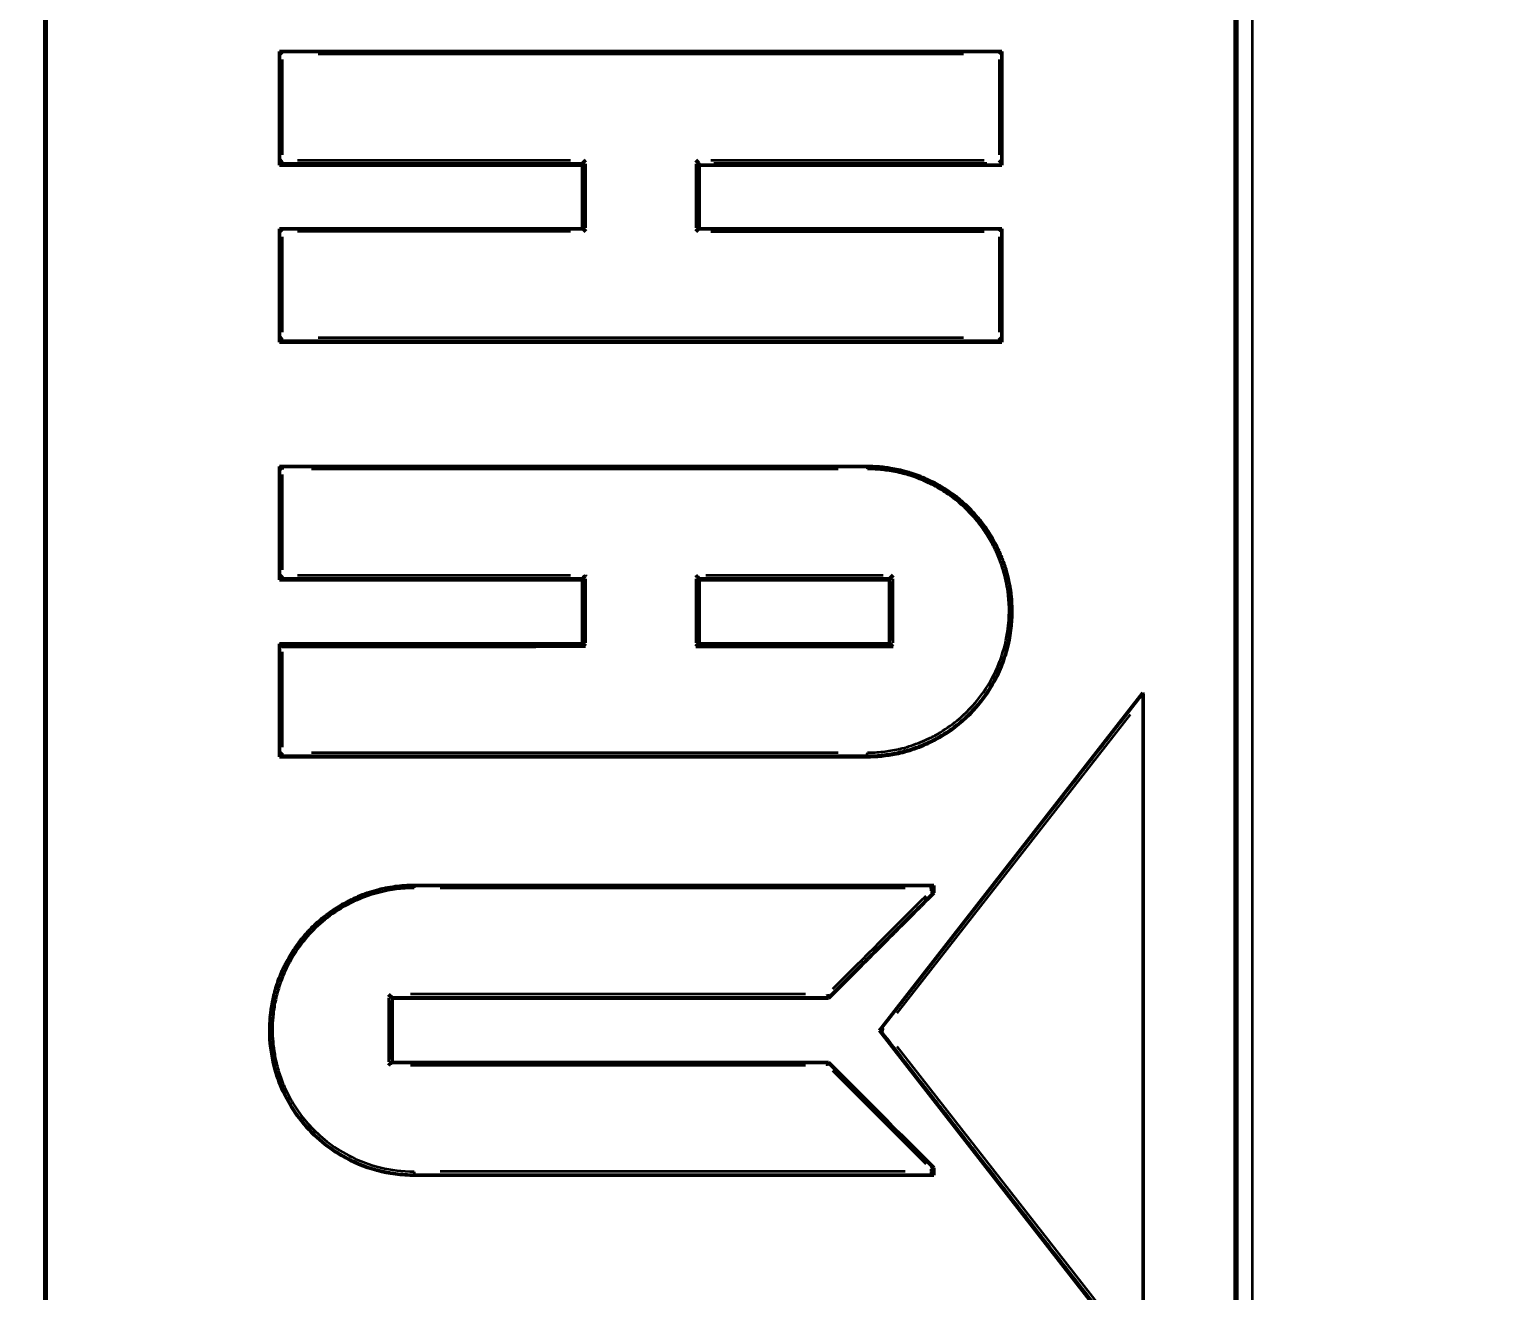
# Model space of a CAD drawing. Header units: millimetres. Extents: x 40 to 2195, y 40 to 1687.
# Drawn here: x 1718.3 to 1769.9, y 871.3 to 915.7 of the extents above; entities that cross this region are included whole.
import ezdxf

# ---------------------------------------------------------------- set-up
doc = ezdxf.new("R2010")
doc.units = ezdxf.units.MM
doc.header["$LTSCALE"] = 8
for name, color, linetype, lineweight in [('Dimension (ISO)', 7, 'Continuous', 25), ('Visible (ISO)', 7, 'Continuous', 50), ('Visible Narrow (ISO)', 7, 'Continuous', 35)]:
    doc.layers.add(name, color=color, linetype=linetype, lineweight=lineweight)
doc.styles.add('Note Text (ANSI)', font='tahoma.ttf')
doc.dimstyles.new('Default (ISO)', dxfattribs={"dimscale": 8, "dimtxt": 1, "dimasz": 2.5, "dimexe": 3.175, "dimexo": 0, "dimgap": 0.762, "dimtad": 1, "dimrnd": 1e-08, "dimzin": 0, "dimdsep": 46, "dimtxsty": 'Note Text (ANSI)', "dimcen": 0.09, "dimdle": 10, "dimclrd": 1, "dimclre": 1, "dimclrt": 1, "dimazin": 0, "dimtfac": 3.5052, "dimtmove": 0, "dimatfit": 3, "dimfxl": 1, "dimtolj": 1, "dimtzin": 0, "dimlwd": -1, "dimlwe": -1, "dimarcsym": 0})

# ---------------------------------------------------------------- blocks, each defined once
blk = doc.blocks.new('*D12')
at = {"layer": 'Defpoints', "color": 0, "transparency": 16777216}
for p in [(1778.421, 1105.216), (1701.164, 772.256), (1778.421, 772.256)]:
    blk.add_point(p, dxfattribs=at)
at = {"layer": 'Dimension (ISO)', "color": 1, "transparency": 16777216}
for p, q in [((1701.164, 772.256), (1701.164, 1130.616)), ((1778.421, 772.256), (1778.421, 1130.616)), ((1721.164, 1105.216), (1758.421, 1105.216))]:
    blk.add_line(p, q, dxfattribs=at)
for points in [[(1721.164, 1108.55), (1721.164, 1101.883), (1701.164, 1105.216)], [(1758.421, 1108.55), (1758.421, 1101.883), (1778.421, 1105.216)]]:
    blk.add_solid(points, dxfattribs=at)
at = {"layer": 'Dimension (ISO)', "color": 1, "transparency": 16777216, "insert": (1690.21, 1121.779), "char_height": 8, "attachment_point": 1, "style": 'Note Text (ANSI)'}
blk.add_mtext('\\A1;77.26 mm [3.042 in]', dxfattribs=at)

msp = doc.modelspace()

# ---------------------------------------------------------------- linework, layer by layer
at = {"layer": 'Visible (ISO)'}
for p, q in [((1718.827, 930.218), (1718.827, 831.294)), ((1727.087, 914.88), (1727.086, 914.845)), ((1727.086, 914.845), (1727.086, 910.881)), ((1752.498, 914.88), (1752.499, 914.845)), ((1752.499, 914.845), (1752.499, 910.881)), ((1727.087, 910.947), (1727.086, 910.881)), ((1737.757, 910.947), (1737.742, 910.881)), ((1741.828, 910.947), (1741.843, 910.881)), ((1752.498, 910.947), (1752.499, 910.881)), ((1737.742, 910.881), (1737.742, 908.644)), ((1741.843, 910.881), (1741.843, 908.644)), ((1727.087, 908.644), (1727.086, 908.616)), ((1727.086, 908.616), (1727.086, 904.653)), ((1752.498, 908.644), (1752.499, 908.616)), ((1752.499, 908.616), (1752.499, 904.653)), ((1727.087, 904.711), (1727.086, 904.653)), ((1752.498, 904.711), (1752.499, 904.653)), ((1727.087, 900.284), (1727.086, 900.265)), ((1727.086, 900.265), (1727.086, 896.301)), ((1727.087, 896.351), (1727.086, 896.301)), ((1737.757, 896.351), (1737.742, 896.301)), ((1737.742, 896.301), (1737.742, 894.049)), ((1741.828, 896.351), (1741.843, 896.301)), ((1741.843, 896.301), (1741.843, 894.047)), ((1748.565, 896.351), (1748.536, 896.301)), ((1748.536, 896.301), (1748.536, 894.049)), ((1752.841, 895.382), (1752.842, 895.351)), ((1727.087, 894.046), (1727.086, 894.034)), ((1727.086, 894.034), (1727.086, 890.072)), ((1757.458, 892.322), (1748.185, 880.45)), ((1757.463, 892.299), (1757.458, 892.322)), ((1757.464, 892.137), (1757.464, 868.798)), ((1727.087, 890.115), (1727.086, 890.072)), ((1727.086, 890.072), (1747.75, 890.072)), ((1750.096, 885.55), (1750.101, 885.547)), ((1750.096, 885.312), (1750.101, 885.284)), ((1731.02, 881.616), (1731.049, 881.583)), ((1731.049, 881.583), (1746.397, 881.583)), ((1731.049, 881.583), (1731.049, 879.32)), ((1746.398, 881.616), (1746.397, 881.583)), ((1726.755, 880.85), (1726.756, 880.864)), ((1748.218, 880.465), (1748.185, 880.45)), ((1748.185, 880.45), (1757.458, 868.578)), ((1731.02, 879.315), (1731.049, 879.32)), ((1746.4, 879.313), (1746.398, 879.317)), ((1731.835, 875.354), (1750.101, 875.354)), ((1750.096, 875.616), (1750.101, 875.615)), ((1750.096, 875.381), (1750.101, 875.354))]:
    msp.add_line(p, q, dxfattribs=at)
for centre, major_axis, ratio, start_param, end_param in [((1727.187, 914.78), (-0.0999, 0.0999), 0.036417, 4.780163, 6.316519), ((1752.398, 914.78), (0.0999, 0.0999), 0.036417, 6.249852, 7.786207), ((1727.187, 911.046), (-0.0998, -0.0998), 0.063999, 4.680135, 6.216165), ((1737.857, 911.046), (-0.0999, -0.0999), 0.050581, 4.666759, 6.202782), ((1741.728, 911.046), (0.0999, -0.0999), 0.050581, 0.080403, 1.616427), ((1752.398, 911.046), (0.0998, -0.0998), 0.063999, 0.06702, 1.603051), ((1739.792, 910.888), (396.568, 0), 0.000017, 4.680341, 4.707218), ((1739.792, 910.888), (396.568, 0), 0.000017, 4.71756, 4.744437), ((1727.187, 908.544), (-0.0999, 0.0999), 0.029537, 4.773386, 6.309635), ((1737.857, 908.544), (-0.0999, 0.0999), 0.042935, 4.760188, 6.240248), ((1741.728, 908.544), (0.0999, 0.0999), 0.042938, 0.042897, 1.523337), ((1752.398, 908.544), (0.0999, 0.0999), 0.029537, 6.256724, 7.793077), ((1727.187, 904.811), (-0.0998, -0.0998), 0.057108, 4.686998, 6.223031), ((1752.398, 904.811), (0.0998, -0.0998), 0.057108, 0.060154, 1.596187), ((1739.792, 904.658), (397.054, 0), 0.000013, 4.680381, 4.744397), ((1739.792, 896.306), (397.589, 0), 0.000012, 4.680424, 4.707231), ((1727.187, 896.45), (-0.0999, -0.0999), 0.047887, 4.6961, 6.232244), ((1741.728, 896.45), (0.0999, -0.0999), 0.03449, 0.064341, 1.600368), ((1739.792, 896.306), (397.589, 0), 0.000012, 4.717547, 4.734383), ((1748.665, 896.45), (-0.1, -0.1), 0.020929, 4.669272, 6.205294), ((1739.792, 870.597), (-399, 0), 0.05855, 4.73128, 4.743994), ((1739.792, 870.597), (-399, 0), 0.05855, 4.717249, 4.73128), ((1737.857, 893.949), (-0.1, 0.1), 0.026862, 4.771706, 6.280171), ((1741.728, 893.947), (0.1, 0.1), 0.026848, 0.003019, 1.507449), ((1739.792, 870.596), (-399, 0), 0.058547, 4.698094, 4.707528), ((1739.788, 884.535), (-398.46, -0.21), 0.02387, 4.690347, 4.707256), ((1739.792, 870.596), (-399, 0), 0.058547, 4.690145, 4.698094), ((1748.665, 893.949), (-0.0999, 0.0999), 0.040425, 4.730589, 6.266627), ((1757.463, 892.137), (0, 0.162), 0.005789, 4.718173, 6.25456), ((1727.187, 890.215), (-0.0999, -0.0999), 0.041026, 4.702707, 6.239136), ((1749.862, 857.737), (299.882, 300.811), 0.045438, 1.524453, 1.53679), ((1749.996, 885.353), (0.0999, -0.0414), 0.042813, 0.027153, 1.563959), ((1730.92, 881.716), (0.1, -0.1), 0.004743, 0.061658, 1.570917), ((1746.357, 881.716), (0.0414, -0.1), 0.025185, 0.055944, 1.585752), ((1730.92, 879.215), (0.1, 0.0999), 0.024236, 0.032736, 1.568779), ((1739.794, 882.69), (-398.157, 0.056), 0.008469, 1.54883, 1.587384), ((1749.61, 878.323), (-300.329, 300.341), 0.003693, 1.563793, 1.576121), ((1749.996, 875.575), (0.1, 0.0414), 0.006604, 0.00638, 1.542837), ((1749.996, 875.48), (0.1, -0.1), 0.021822, 0.030955, 1.558117)]:
    msp.add_ellipse(centre, major_axis=major_axis, ratio=ratio, start_param=start_param, end_param=end_param, dxfattribs=at)
for points, knots in [([(1718.88, 831.342), (1718.88, 847.8), (1718.88, 864.317), (1718.88, 897.321), (1718.88, 913.785), (1718.88, 930.136)], [-9.905801, -9.905801, -9.905801, -9.905801, -4.95291, -4.95291, -0.00002, -0.00002, -0.00002, -0.00002]), ([(1760.705, 831.342), (1760.705, 847.8), (1760.705, 864.317), (1760.705, 897.321), (1760.705, 913.785), (1760.704, 930.136)], [-9.90586, -9.90586, -9.90586, -9.90586, -4.952944, -4.952944, -0.000029, -0.000029, -0.000029, -0.000029]), ([(1760.758, 831.294), (1760.758, 835.417), (1760.758, 839.54), (1760.758, 843.665), (1760.758, 847.791), (1760.758, 851.918), (1760.758, 856.047), (1760.758, 860.579), (1760.758, 865.113), (1760.758, 869.648), (1760.758, 873.378), (1760.758, 877.108), (1760.758, 880.837), (1760.758, 885.039), (1760.758, 889.239), (1760.758, 893.435), (1760.758, 897.49), (1760.758, 901.541), (1760.758, 905.586), (1760.758, 909.2), (1760.758, 912.809), (1760.758, 916.413), (1760.757, 920.016), (1760.757, 923.615), (1760.757, 927.211), (1760.757, 928.214), (1760.757, 929.217), (1760.757, 930.219)], [0, 0, 0, 0, 0.125, 0.125, 0.125, 0.25, 0.25, 0.25, 0.3871702, 0.3871702, 0.3871702, 0.5, 0.5, 0.5, 0.6271482, 0.6271482, 0.6271482, 0.75, 0.75, 0.75, 0.8597323, 0.8597323, 0.8597323, 0.9694057, 0.9694057, 0.9694057, 1, 1, 1, 1]), ([(1727.087, 900.284), (1727.087, 900.284), (1727.088, 900.284), (1727.092, 900.28), (1727.095, 900.278), (1727.105, 900.269), (1727.113, 900.261), (1727.132, 900.243), (1727.142, 900.233), (1727.166, 900.209), (1727.177, 900.198), (1727.184, 900.192), (1727.184, 900.191), (1727.184, 900.191)], [0.000001, 0.000001, 0.000001, 0.000001, 0.00234912, 0.00234912, 0.00499152, 0.00499152, 0.00933891, 0.00933891, 0.01331814, 0.01331814, 0.01856634, 0.01856634, 0.01868873, 0.01868873, 0.01868873, 0.01868873]), ([(1747.76, 900.284), (1747.258, 900.284), (1746.752, 900.284), (1746.244, 900.284), (1745.755, 900.284), (1745.264, 900.284), (1744.776, 900.284), (1744.765, 900.284), (1744.754, 900.284), (1744.744, 900.284), (1744.36, 900.284), (1743.977, 900.284), (1743.591, 900.284), (1743.211, 900.284), (1742.827, 900.284), (1742.437, 900.284), (1742.207, 900.284), (1741.975, 900.284), (1741.739, 900.284), (1741.656, 900.284), (1741.573, 900.284), (1741.49, 900.284), (1741.285, 900.284), (1741.079, 900.284), (1740.87, 900.284), (1740.487, 900.284), (1740.097, 900.284), (1739.7, 900.284), (1739.269, 900.284), (1738.831, 900.284), (1738.385, 900.284), (1738.215, 900.284), (1738.043, 900.284), (1737.871, 900.284), (1737.345, 900.284), (1736.81, 900.284), (1736.271, 900.284), (1735.772, 900.284), (1735.269, 900.284), (1734.764, 900.284), (1734.503, 900.284), (1734.242, 900.284), (1733.979, 900.284), (1733.975, 900.284), (1733.97, 900.284), (1733.965, 900.284), (1733.391, 900.284), (1732.813, 900.284), (1732.228, 900.284), (1731.829, 900.284), (1731.427, 900.284), (1731.021, 900.284), (1730.661, 900.284), (1730.298, 900.284), (1729.932, 900.284), (1729.113, 900.284), (1728.279, 900.284), (1727.434, 900.284), (1727.319, 900.284), (1727.203, 900.284), (1727.088, 900.284)], [0, 0, 0, 0, 0.0848647, 0.0848647, 0.0848647, 0.1666667, 0.1666667, 0.1666667, 0.1684786, 0.1684786, 0.1684786, 0.2328016, 0.2328016, 0.2328016, 0.2961266, 0.2961266, 0.2961266, 0.3333333, 0.3333333, 0.3333333, 0.3463859, 0.3463859, 0.3463859, 0.378288, 0.378288, 0.378288, 0.4366904, 0.4366904, 0.4366904, 0.5, 0.5, 0.5, 0.5242531, 0.5242531, 0.5242531, 0.5982187, 0.5982187, 0.5982187, 0.6666667, 0.6666667, 0.6666667, 0.7020878, 0.7020878, 0.7020878, 0.7027275, 0.7027275, 0.7027275, 0.7803036, 0.7803036, 0.7803036, 0.8333333, 0.8333333, 0.8333333, 0.8803395, 0.8803395, 0.8803395, 0.9856173, 0.9856173, 0.9856173, 0.9999874, 0.9999874, 0.9999874, 0.9999874]), ([(1752.841, 895.382), (1752.838, 895.451), (1752.835, 895.52), (1752.829, 895.589), (1752.818, 895.739), (1752.8, 895.888), (1752.775, 896.036), (1752.767, 896.081), (1752.759, 896.126), (1752.75, 896.171), (1752.728, 896.288), (1752.701, 896.404), (1752.67, 896.519), (1752.662, 896.549), (1752.654, 896.579), (1752.645, 896.609), (1752.604, 896.752), (1752.556, 896.893), (1752.502, 897.032), (1752.475, 897.102), (1752.447, 897.172), (1752.416, 897.241), (1752.392, 897.296), (1752.367, 897.351), (1752.341, 897.406), (1752.301, 897.489), (1752.259, 897.57), (1752.214, 897.651), (1752.197, 897.682), (1752.179, 897.714), (1752.161, 897.745), (1752.133, 897.793), (1752.105, 897.841), (1752.075, 897.888), (1752.027, 897.965), (1751.977, 898.041), (1751.925, 898.115), (1751.877, 898.184), (1751.828, 898.251), (1751.777, 898.316), (1751.733, 898.373), (1751.688, 898.429), (1751.641, 898.483), (1751.565, 898.574), (1751.487, 898.66), (1751.407, 898.742), (1751.389, 898.761), (1751.371, 898.779), (1751.353, 898.797), (1751.29, 898.86), (1751.226, 898.92), (1751.162, 898.978), (1751.099, 899.034), (1751.036, 899.088), (1750.973, 899.14), (1750.912, 899.189), (1750.852, 899.237), (1750.791, 899.282), (1750.709, 899.342), (1750.627, 899.4), (1750.545, 899.453), (1750.463, 899.507), (1750.382, 899.557), (1750.3, 899.604), (1750.297, 899.606), (1750.293, 899.608), (1750.289, 899.61), (1750.233, 899.643), (1750.176, 899.674), (1750.119, 899.703), (1750.048, 899.74), (1749.978, 899.775), (1749.907, 899.808), (1749.816, 899.851), (1749.724, 899.89), (1749.634, 899.926), (1749.54, 899.963), (1749.447, 899.997), (1749.355, 900.027), (1749.33, 900.035), (1749.305, 900.043), (1749.28, 900.051), (1749.211, 900.073), (1749.143, 900.093), (1749.075, 900.111), (1749.067, 900.113), (1749.058, 900.115), (1749.05, 900.118), (1748.959, 900.141), (1748.87, 900.162), (1748.782, 900.18), (1748.691, 900.199), (1748.601, 900.215), (1748.513, 900.228), (1748.505, 900.229), (1748.497, 900.23), (1748.489, 900.231), (1748.408, 900.243), (1748.328, 900.253), (1748.25, 900.26), (1748.147, 900.27), (1748.046, 900.277), (1747.947, 900.28), (1747.884, 900.283), (1747.822, 900.284), (1747.76, 900.284)], [0.4626754, 0.4626754, 0.4626754, 0.4626754, 0.4744602, 0.4744602, 0.4744602, 0.5, 0.5, 0.5, 0.5078283, 0.5078283, 0.5078283, 0.5280781, 0.5280781, 0.5280781, 0.5333732, 0.5333732, 0.5333732, 0.5586647, 0.5586647, 0.5586647, 0.5714286, 0.5714286, 0.5714286, 0.5816365, 0.5816365, 0.5816365, 0.5971775, 0.5971775, 0.5971775, 0.6032886, 0.6032886, 0.6032886, 0.6127455, 0.6127455, 0.6127455, 0.6283457, 0.6283457, 0.6283457, 0.6428571, 0.6428571, 0.6428571, 0.6556479, 0.6556479, 0.6556479, 0.6768719, 0.6768719, 0.6768719, 0.6816148, 0.6816148, 0.6816148, 0.6981895, 0.6981895, 0.6981895, 0.7142857, 0.7142857, 0.7142857, 0.7296342, 0.7296342, 0.7296342, 0.7501983, 0.7501983, 0.7501983, 0.7705984, 0.7705984, 0.7705984, 0.7715274, 0.7715274, 0.7715274, 0.7857143, 0.7857143, 0.7857143, 0.8035157, 0.8035157, 0.8035157, 0.8266875, 0.8266875, 0.8266875, 0.8506467, 0.8506467, 0.8506467, 0.8571429, 0.8571429, 0.8571429, 0.8752085, 0.8752085, 0.8752085, 0.8774547, 0.8774547, 0.8774547, 0.9015295, 0.9015295, 0.9015295, 0.926376, 0.926376, 0.926376, 0.9285714, 0.9285714, 0.9285714, 0.9512898, 0.9512898, 0.9512898, 0.9809278, 0.9809278, 0.9809278, 0.9999844, 0.9999844, 0.9999844, 0.9999844]), ([(1737.757, 896.351), (1737.757, 896.352), (1737.758, 896.353), (1737.762, 896.359), (1737.765, 896.362), (1737.776, 896.374), (1737.784, 896.383), (1737.803, 896.403), (1737.814, 896.414), (1737.838, 896.438), (1737.849, 896.45), (1737.856, 896.456), (1737.856, 896.457), (1737.856, 896.457)], [-0.009661733, -0.009661733, -0.009661733, -0.009661733, -0.0084371, -0.0084371, -0.007060058, -0.007060058, -0.004792033, -0.004792033, -0.002711091, -0.002711091, 0, 0, 0.00006603, 0.00006603, 0.00006603, 0.00006603]), ([(1747.75, 890.072), (1748.093, 890.072), (1748.436, 890.107), (1748.772, 890.176), (1748.871, 890.196), (1748.97, 890.22), (1749.068, 890.246), (1749.302, 890.309), (1749.531, 890.388), (1749.753, 890.483), (1749.94, 890.563), (1750.122, 890.654), (1750.297, 890.755), (1750.683, 890.978), (1751.038, 891.25), (1751.353, 891.565), (1751.361, 891.573), (1751.369, 891.581), (1751.377, 891.589), (1751.67, 891.886), (1751.937, 892.23), (1752.163, 892.621), (1752.276, 892.817), (1752.378, 893.025), (1752.468, 893.244), (1752.55, 893.446), (1752.618, 893.649), (1752.672, 893.852), (1752.792, 894.301), (1752.846, 894.746), (1752.845, 895.171), (1752.845, 895.231), (1752.844, 895.291), (1752.842, 895.351)], [0.000001, 0.000001, 0.000001, 0.000001, 0.1029402, 0.1029402, 0.1029402, 0.133401, 0.133401, 0.133401, 0.2062368, 0.2062368, 0.2062368, 0.267584, 0.267584, 0.267584, 0.4027101, 0.4027101, 0.4027101, 0.4061351, 0.4061351, 0.4061351, 0.5325725, 0.5325725, 0.5325725, 0.5959584, 0.5959584, 0.5959584, 0.654617, 0.654617, 0.654617, 0.7850238, 0.7850238, 0.7850238, 0.8032838, 0.8032838, 0.8032838, 0.8032838]), ([(1737.757, 894.049), (1736.678, 894.049), (1735.564, 894.049), (1734.422, 894.049), (1734.375, 894.049), (1734.328, 894.049), (1734.281, 894.049), (1733.183, 894.048), (1732.059, 894.048), (1730.889, 894.048), (1730.662, 894.048), (1730.434, 894.047), (1730.204, 894.047), (1729.195, 894.047), (1728.155, 894.046), (1727.087, 894.046)], [0, 0, 0, 0, 0.3333333, 0.3333333, 0.3333333, 0.347034, 0.347034, 0.347034, 0.6666667, 0.6666667, 0.6666667, 0.7285891, 0.7285891, 0.7285891, 0.9999891, 0.9999891, 0.9999891, 0.9999891]), ([(1727.087, 894.046), (1727.087, 894.046), (1727.088, 894.045), (1727.092, 894.042), (1727.095, 894.039), (1727.105, 894.03), (1727.113, 894.022), (1727.132, 894.003), (1727.142, 893.993), (1727.166, 893.969), (1727.178, 893.958), (1727.183, 893.952), (1727.184, 893.952), (1727.184, 893.948)], [0.000001, 0.000001, 0.000001, 0.000001, 0.00236883, 0.00236883, 0.00503564, 0.00503564, 0.00940034, 0.00940034, 0.01335065, 0.01335065, 0.01867467, 0.01867467, 0.01878284, 0.01878284, 0.01878284, 0.01878284]), ([(1731.824, 885.549), (1731.71, 885.549), (1731.597, 885.545), (1731.373, 885.53), (1731.262, 885.519), (1731.04, 885.489), (1730.93, 885.471), (1730.783, 885.441), (1730.746, 885.433), (1730.667, 885.416), (1730.627, 885.406), (1730.471, 885.367), (1730.359, 885.335), (1730.138, 885.263), (1730.029, 885.223), (1729.818, 885.138), (1729.716, 885.092), (1729.592, 885.032), (1729.566, 885.02), (1729.453, 884.963), (1729.37, 884.918), (1729.206, 884.824), (1729.126, 884.774), (1728.969, 884.672), (1728.892, 884.619), (1728.796, 884.548), (1728.774, 884.532), (1728.738, 884.505), (1728.724, 884.494), (1728.628, 884.42), (1728.551, 884.356), (1728.4, 884.223), (1728.326, 884.155), (1728.198, 884.029), (1728.142, 883.971), (1728.082, 883.906), (1728.075, 883.898), (1728.003, 883.819), (1727.941, 883.747), (1727.82, 883.599), (1727.763, 883.524), (1727.669, 883.394), (1727.631, 883.34), (1727.593, 883.283), (1727.592, 883.281), (1727.538, 883.2), (1727.49, 883.122), (1727.397, 882.964), (1727.353, 882.884), (1727.289, 882.761), (1727.267, 882.717), (1727.244, 882.671), (1727.243, 882.668), (1727.201, 882.581), (1727.164, 882.497), (1727.093, 882.327), (1727.061, 882.242), (1727.023, 882.136), (1727.016, 882.114), (1727.006, 882.086), (1727.004, 882.079), (1726.972, 881.982), (1726.945, 881.893), (1726.897, 881.717), (1726.875, 881.631), (1726.855, 881.537), (1726.853, 881.526), (1726.83, 881.421), (1726.813, 881.328), (1726.789, 881.171), (1726.781, 881.107), (1726.772, 881.031), (1726.77, 881.018), (1726.764, 880.957), (1726.76, 880.91), (1726.756, 880.864)], [0, 0, 0, 0, 0.0123766, 0.0123766, 0.0250081, 0.0250081, 0.0380339, 0.0380339, 0.0425972, 0.0425972, 0.047619, 0.047619, 0.0619085, 0.0619085, 0.076621, 0.076621, 0.0913336, 0.0913336, 0.0952381, 0.0952381, 0.1084319, 0.1084319, 0.1219442, 0.1219442, 0.1359188, 0.1359188, 0.1400567, 0.1400567, 0.1428571, 0.1428571, 0.1586915, 0.1586915, 0.1751283, 0.1751283, 0.1887986, 0.1887986, 0.1904762, 0.1904762, 0.2073826, 0.2073826, 0.2249364, 0.2249364, 0.2375362, 0.2375362, 0.2380952, 0.2380952, 0.2563087, 0.2563087, 0.2752093, 0.2752093, 0.2857143, 0.2857143, 0.2862741, 0.2862741, 0.3066913, 0.3066913, 0.3278007, 0.3278007, 0.3333333, 0.3333333, 0.3350108, 0.3350108, 0.3579816, 0.3579816, 0.3809524, 0.3809524, 0.3837434, 0.3837434, 0.4097247, 0.4097247, 0.4285714, 0.4285714, 0.4325071, 0.4325071, 0.4468633, 0.4468633, 0.4468633, 0.4468633]), ([(1750.096, 885.55), (1749.297, 885.55), (1748.489, 885.55), (1746.87, 885.55), (1746.058, 885.55), (1744.969, 885.55), (1744.695, 885.55), (1744.392, 885.55), (1744.362, 885.55), (1743.72, 885.549), (1743.106, 885.549), (1741.872, 885.549), (1741.252, 885.549), (1740.008, 885.549), (1739.384, 885.549), (1738.614, 885.549), (1738.478, 885.549), (1738.282, 885.549), (1738.224, 885.549), (1737.259, 885.549), (1736.333, 885.549), (1734.473, 885.548), (1733.54, 885.548), (1732.337, 885.548), (1732.081, 885.548), (1731.824, 885.549)], [0, 0, 0, 0, 0.1414823, 0.1414823, 0.2813961, 0.2813961, 0.3283489, 0.3283489, 0.3333333, 0.3333333, 0.4381345, 0.4381345, 0.5421757, 0.5421757, 0.644687, 0.644687, 0.6666667, 0.6666667, 0.6760923, 0.6760923, 0.8211511, 0.8211511, 0.9620909, 0.9620909, 1, 1, 1, 1]), ([(1750.096, 885.55), (1750.096, 885.55), (1750.095, 885.549), (1750.091, 885.546), (1750.088, 885.543), (1750.079, 885.534), (1750.071, 885.526), (1750.052, 885.507), (1750.042, 885.497), (1750.018, 885.473), (1750.007, 885.462), (1749.999, 885.454), (1749.999, 885.454), (1749.999, 885.45)], [-0.01135738, -0.01135738, -0.01135738, -0.01135738, -0.00992512, -0.00992512, -0.00831755, -0.00831755, -0.00564092, -0.00564092, -0.00312879, -0.00312879, 0, 0, 0.00008088, 0.00008088, 0.00008088, 0.00008088]), ([(1750.101, 885.284), (1750.101, 885.328), (1750.101, 885.372), (1750.101, 885.46), (1750.101, 885.504), (1750.101, 885.547)], [-0.01323217, -0.01323217, -0.01323217, -0.01323217, 0, 0, 0.01307867, 0.01307867, 0.01307867, 0.01307867]), ([(1726.755, 880.85), (1726.703, 880.187), (1726.788, 879.586), (1727.096, 878.466), (1727.389, 877.877), (1728.217, 876.791), (1728.734, 876.359), (1729.657, 875.821), (1730.074, 875.647), (1730.939, 875.413), (1731.387, 875.354), (1731.835, 875.354)], [-0.7571992, -0.7571992, -0.7571992, -0.7571992, -0.6242552, -0.6242552, -0.4547064, -0.4547064, -0.2688934, -0.2688934, -0.1344579, -0.1344579, -0.000001, -0.000001, -0.000001, -0.000001]), ([(1748.218, 880.465), (1748.218, 880.465), (1748.22, 880.465), (1748.226, 880.466), (1748.231, 880.466), (1748.245, 880.467), (1748.257, 880.467), (1748.282, 880.467), (1748.294, 880.467), (1748.325, 880.468), (1748.339, 880.468), (1748.346, 880.468), (1748.346, 880.468), (1748.347, 880.468)], [-0.006879568, -0.006879568, -0.006879568, -0.006879568, -0.005991082, -0.005991082, -0.00500592, -0.00500592, -0.003396861, -0.003396861, -0.001952652, -0.001952652, 0, 0, 0.000032701, 0.000032701, 0.000032701, 0.000032701]), ([(1746.4, 879.313), (1746.4, 879.313), (1746.399, 879.312), (1746.398, 879.308), (1746.397, 879.305), (1746.393, 879.296), (1746.389, 879.287), (1746.382, 879.268), (1746.378, 879.258), (1746.367, 879.234), (1746.363, 879.222), (1746.36, 879.216), (1746.36, 879.216), (1746.36, 879.215)], [0.000001, 0.000001, 0.000001, 0.000001, 0.00228053, 0.00228053, 0.00473743, 0.00473743, 0.00880362, 0.00880362, 0.01248879, 0.01248879, 0.0172751, 0.0172751, 0.01737648, 0.01737648, 0.01737648, 0.01737648]), ([(1750.101, 875.354), (1750.101, 875.397), (1750.101, 875.441), (1750.101, 875.528), (1750.101, 875.571), (1750.101, 875.615)], [-0.0130161, -0.0130161, -0.0130161, -0.0130161, 0, 0, 0.01302926, 0.01302926, 0.01302926, 0.01302926])]:
    msp.add_open_spline(points, degree=3, knots=knots, dxfattribs=at)
for points in [[(1727.087, 914.88), (1735.553, 914.88), (1744.032, 914.88), (1752.498, 914.88)], [(1727.087, 908.644), (1730.643, 908.644), (1734.2, 908.644), (1737.757, 908.644)], [(1741.828, 908.644), (1745.385, 908.644), (1748.942, 908.644), (1752.498, 908.644)]]:
    msp.add_open_spline(points, degree=3, dxfattribs=at)
at = {"layer": 'Visible Narrow (ISO)'}
for p, q in [((1761.301, 925.381), (1761.301, 836.191)), ((1727.087, 914.683), (1727.087, 911.144)), ((1727.184, 911.243), (1727.184, 914.604)), ((1751.14, 914.791), (1728.445, 914.791)), ((1752.401, 914.604), (1752.401, 911.243)), ((1752.498, 911.144), (1752.498, 914.684)), ((1737.856, 908.679), (1737.856, 910.931)), ((1741.729, 910.931), (1741.729, 908.679)), ((1742.262, 911.056), (1751.868, 911.056)), ((1742.362, 910.947), (1751.964, 910.947)), ((1737.757, 910.832), (1737.757, 908.76)), ((1741.828, 908.76), (1741.828, 910.832)), ((1727.087, 908.448), (1727.087, 904.908)), ((1727.184, 905.006), (1727.184, 908.367)), ((1737.323, 908.554), (1727.717, 908.554)), ((1752.401, 908.367), (1752.401, 905.006)), ((1752.498, 904.908), (1752.498, 908.448)), ((1728.445, 904.819), (1751.14, 904.819)), ((1746.733, 900.191), (1728.213, 900.191)), ((1727.087, 900.088), (1727.087, 896.548)), ((1727.184, 896.644), (1727.184, 900.005)), ((1737.856, 894.082), (1737.856, 896.332)), ((1741.729, 896.332), (1741.729, 894.081)), ((1741.828, 894.162), (1741.828, 896.236)), ((1742.076, 896.457), (1748.32, 896.457)), ((1748.667, 894.077), (1748.667, 896.332)), ((1727.087, 893.849), (1727.087, 890.312)), ((1727.184, 890.406), (1727.184, 893.763)), ((1757.009, 891.555), (1748.803, 881.052)), ((1728.213, 890.22), (1746.733, 890.22)), ((1747.76, 890.113), (1747.751, 890.075)), ((1749.999, 885.446), (1749.999, 885.362)), ((1750.096, 885.324), (1750.096, 885.538)), ((1730.918, 881.592), (1730.918, 879.34)), ((1748.802, 879.884), (1757.008, 869.381)), ((1731.825, 875.379), (1731.834, 875.355)), ((1749.999, 875.572), (1749.999, 875.486))]:
    msp.add_line(p, q, dxfattribs=at)
for centre, major_axis, ratio, start_param, end_param in [((1739.792, 911.144), (397.147, 0.002), 0.000223, 4.68198, 4.70617), ((1739.792, 908.559), (-397.36, 0), 0.000014, 1.577012, 1.601189), ((1747.76, 900.184), (0, 0.1), 0.020026, 4.861474, 6.243966), ((1739.792, 896.499), (398.179, 0.001), 0.000105, 4.682059, 4.706186), ((1737.762, 867.249), (0, -456.057), 0.00001, 4.648787, 4.653338), ((1748.573, 867.25), (0.001, -455.954), 0.000018, 4.648774, 4.653328), ((1747.76, 890.215), (0, -0.1), 0.019998, 0.161856, 1.544124), ((1731.824, 885.449), (0, 0.1), 0.019984, 0.072715, 1.470296), ((1739.792, 869.533), (-399, 0), 0.0399, 4.689085, 4.730089), ((1749.802, 857.807), (300.314, 301.235), 0.04545, 1.525191, 1.53609), ((1739.792, 869.067), (399, 0), 0.031712, 1.556275, 1.591099), ((1731.014, 867.256), (0, 455.904), 0.000012, 4.739095, 4.743639), ((1739.792, 868.754), (-399, 0), 0.026222, 4.697864, 4.732698), ((1749.547, 878.249), (-300.762, 300.764), 0.003693, 1.564496, 1.575384), ((1749.615, 878.319), (-301.556, 301.568), 0.003683, 1.564432, 1.575463), ((1731.825, 875.48), (0, -0.1), 0.019977, 4.775904, 6.153901), ((1739.792, 868.287), (399, 0), 0.018034, 1.547491, 1.588493)]:
    msp.add_ellipse(centre, major_axis=major_axis, ratio=ratio, start_param=start_param, end_param=end_param, dxfattribs=at)
for points in [[(1718.81, 930.236), (1718.81, 922.051), (1718.81, 905.615), (1718.81, 880.844), (1718.81, 856.032), (1718.81, 839.516), (1718.81, 831.277)], [(1760.775, 831.277), (1760.775, 839.516), (1760.775, 856.032), (1760.775, 880.844), (1760.775, 905.615), (1760.775, 922.051), (1760.775, 930.236)]]:
    msp.add_open_spline(points, degree=3, dxfattribs=at)
for points, knots in [([(1727.087, 910.947), (1727.677, 910.947), (1728.279, 910.947), (1728.891, 910.947), (1729.339, 910.947), (1729.792, 910.947), (1730.248, 910.947), (1730.291, 910.947), (1730.333, 910.947), (1730.376, 910.947), (1730.466, 910.947), (1730.556, 910.947), (1730.646, 910.947), (1731.014, 910.947), (1731.385, 910.947), (1731.76, 910.947), (1732.218, 910.947), (1732.682, 910.947), (1733.157, 910.947), (1733.393, 910.947), (1733.631, 910.947), (1733.873, 910.947), (1733.89, 910.947), (1733.907, 910.947), (1733.924, 910.947), (1734.017, 910.947), (1734.11, 910.947), (1734.203, 910.947), (1734.814, 910.947), (1735.443, 910.947), (1736.088, 910.947), (1736.633, 910.947), (1737.19, 910.947), (1737.757, 910.947)], [0, 0, 0, 0, 0.1851322, 0.1851322, 0.1851322, 0.320708, 0.320708, 0.320708, 0.3333333, 0.3333333, 0.3333333, 0.3599953, 0.3599953, 0.3599953, 0.4686175, 0.4686175, 0.4686175, 0.600912, 0.600912, 0.600912, 0.6666667, 0.6666667, 0.6666667, 0.6713589, 0.6713589, 0.6713589, 0.696497, 0.696497, 0.696497, 0.8609899, 0.8609899, 0.8609899, 1, 1, 1, 1]), ([(1727.087, 904.711), (1727.589, 904.711), (1728.084, 904.711), (1728.573, 904.711), (1729.682, 904.711), (1730.758, 904.711), (1731.798, 904.711), (1732.472, 904.711), (1733.132, 904.711), (1733.778, 904.711), (1733.869, 904.711), (1733.961, 904.711), (1734.052, 904.711), (1734.562, 904.711), (1735.063, 904.711), (1735.558, 904.711), (1735.702, 904.711), (1735.845, 904.711), (1735.988, 904.711), (1736.023, 904.711), (1736.058, 904.711), (1736.093, 904.711), (1736.674, 904.711), (1737.246, 904.711), (1737.811, 904.711), (1738.21, 904.711), (1738.605, 904.711), (1738.998, 904.711), (1739.366, 904.711), (1739.733, 904.711), (1740.098, 904.711), (1740.662, 904.711), (1741.223, 904.711), (1741.785, 904.711), (1742.346, 904.711), (1742.908, 904.711), (1743.474, 904.711), (1743.556, 904.711), (1743.639, 904.711), (1743.722, 904.711), (1743.824, 904.711), (1743.927, 904.711), (1744.029, 904.711), (1744.617, 904.711), (1745.21, 904.711), (1745.81, 904.711), (1746.401, 904.711), (1746.999, 904.711), (1747.607, 904.711), (1747.774, 904.711), (1747.942, 904.711), (1748.111, 904.711), (1748.29, 904.711), (1748.47, 904.711), (1748.652, 904.711), (1749.541, 904.711), (1750.452, 904.711), (1751.383, 904.711), (1751.752, 904.711), (1752.123, 904.711), (1752.498, 904.711)], [0, 0, 0, 0, 0.050982, 0.050982, 0.050982, 0.166667, 0.166667, 0.166667, 0.241657, 0.241657, 0.241657, 0.25231, 0.25231, 0.25231, 0.311774, 0.311774, 0.311774, 0.32907, 0.32907, 0.32907, 0.333333, 0.333333, 0.333333, 0.403829, 0.403829, 0.403829, 0.453509, 0.453509, 0.453509, 0.5, 0.5, 0.5, 0.571723, 0.571723, 0.571723, 0.643285, 0.643285, 0.643285, 0.653751, 0.653751, 0.653751, 0.666667, 0.666667, 0.666667, 0.740649, 0.740649, 0.740649, 0.813375, 0.813375, 0.813375, 0.833333, 0.833333, 0.833333, 0.854561, 0.854561, 0.854561, 0.95875, 0.95875, 0.95875, 1, 1, 1, 1]), ([(1747.762, 890.22), (1747.856, 890.22), (1747.95, 890.223), (1748.043, 890.228), (1748.135, 890.233), (1748.226, 890.241), (1748.316, 890.251), (1748.409, 890.261), (1748.501, 890.274), (1748.592, 890.289), (1748.684, 890.305), (1748.775, 890.323), (1748.865, 890.343), (1748.904, 890.352), (1748.943, 890.362), (1748.982, 890.371), (1749.092, 890.399), (1749.201, 890.431), (1749.31, 890.467), (1749.418, 890.502), (1749.526, 890.542), (1749.633, 890.585), (1749.74, 890.628), (1749.845, 890.675), (1749.948, 890.725), (1749.988, 890.744), (1750.027, 890.764), (1750.066, 890.784), (1750.088, 890.796), (1750.111, 890.808), (1750.134, 890.82), (1750.384, 890.955), (1750.622, 891.112), (1750.844, 891.287), (1750.936, 891.359), (1751.025, 891.435), (1751.112, 891.513), (1751.121, 891.521), (1751.129, 891.529), (1751.138, 891.537), (1751.441, 891.816), (1751.71, 892.134), (1751.936, 892.479), (1752.135, 892.783), (1752.3, 893.109), (1752.428, 893.449), (1752.445, 893.494), (1752.461, 893.541), (1752.477, 893.587), (1752.483, 893.603), (1752.488, 893.618), (1752.493, 893.634), (1752.607, 893.978), (1752.684, 894.334), (1752.721, 894.695), (1752.725, 894.728), (1752.728, 894.761), (1752.73, 894.795), (1752.733, 894.826), (1752.735, 894.856), (1752.737, 894.887), (1752.762, 895.268), (1752.742, 895.65), (1752.679, 896.026), (1752.672, 896.07), (1752.664, 896.115), (1752.656, 896.159), (1752.628, 896.299), (1752.595, 896.437), (1752.556, 896.574), (1752.517, 896.711), (1752.472, 896.846), (1752.421, 896.98), (1752.392, 897.057), (1752.361, 897.133), (1752.327, 897.209), (1752.304, 897.262), (1752.279, 897.316), (1752.253, 897.369), (1752.174, 897.533), (1752.086, 897.692), (1751.991, 897.845), (1751.9, 897.991), (1751.802, 898.131), (1751.7, 898.262), (1751.657, 898.318), (1751.613, 898.373), (1751.568, 898.426), (1751.497, 898.51), (1751.424, 898.591), (1751.349, 898.668), (1751.274, 898.746), (1751.198, 898.82), (1751.12, 898.89), (1751.051, 898.953), (1750.982, 899.013), (1750.912, 899.07), (1750.853, 899.118), (1750.793, 899.164), (1750.734, 899.209), (1750.653, 899.269), (1750.571, 899.325), (1750.49, 899.379), (1750.405, 899.434), (1750.321, 899.486), (1750.236, 899.534), (1750.182, 899.565), (1750.128, 899.594), (1750.075, 899.622), (1750.005, 899.659), (1749.936, 899.693), (1749.868, 899.725), (1749.685, 899.81), (1749.504, 899.881), (1749.327, 899.939), (1749.302, 899.948), (1749.277, 899.956), (1749.252, 899.963), (1749.176, 899.987), (1749.101, 900.009), (1749.027, 900.028), (1748.931, 900.053), (1748.837, 900.075), (1748.743, 900.094), (1748.653, 900.112), (1748.564, 900.127), (1748.476, 900.14), (1748.397, 900.151), (1748.319, 900.161), (1748.242, 900.168), (1748.155, 900.176), (1748.069, 900.182), (1747.985, 900.186), (1747.91, 900.19), (1747.835, 900.191), (1747.762, 900.191)], [0, 0, 0, 0, 0.0161179, 0.0161179, 0.0161179, 0.0320314, 0.0320314, 0.0320314, 0.0482514, 0.0482514, 0.0482514, 0.0644714, 0.0644714, 0.0644714, 0.0714286, 0.0714286, 0.0714286, 0.0911904, 0.0911904, 0.0911904, 0.1110209, 0.1110209, 0.1110209, 0.1308594, 0.1308594, 0.1308594, 0.1384144, 0.1384144, 0.1384144, 0.1428571, 0.1428571, 0.1428571, 0.1919865, 0.1919865, 0.1919865, 0.2122787, 0.2122787, 0.2122787, 0.2142857, 0.2142857, 0.2142857, 0.2857143, 0.2857143, 0.2857143, 0.3486405, 0.3486405, 0.3486405, 0.3571429, 0.3571429, 0.3571429, 0.3600228, 0.3600228, 0.3600228, 0.4227491, 0.4227491, 0.4227491, 0.4285714, 0.4285714, 0.4285714, 0.4339008, 0.4339008, 0.4339008, 0.5, 0.5, 0.5, 0.5077893, 0.5077893, 0.5077893, 0.532518, 0.532518, 0.532518, 0.5571682, 0.5571682, 0.5571682, 0.5714286, 0.5714286, 0.5714286, 0.5815681, 0.5815681, 0.5815681, 0.6129292, 0.6129292, 0.6129292, 0.6428571, 0.6428571, 0.6428571, 0.6555698, 0.6555698, 0.6555698, 0.6757554, 0.6757554, 0.6757554, 0.6961313, 0.6961313, 0.6961313, 0.7142857, 0.7142857, 0.7142857, 0.7295577, 0.7295577, 0.7295577, 0.7503581, 0.7503581, 0.7503581, 0.7719417, 0.7719417, 0.7719417, 0.7857143, 0.7857143, 0.7857143, 0.8034336, 0.8034336, 0.8034336, 0.8505037, 0.8505037, 0.8505037, 0.8571429, 0.8571429, 0.8571429, 0.8773338, 0.8773338, 0.8773338, 0.9033206, 0.9033206, 0.9033206, 0.9285714, 0.9285714, 0.9285714, 0.9512639, 0.9512639, 0.9512639, 0.9769839, 0.9769839, 0.9769839, 1, 1, 1, 1]), ([(1727.087, 896.351), (1727.746, 896.351), (1728.42, 896.351), (1729.106, 896.351), (1729.53, 896.351), (1729.959, 896.351), (1730.391, 896.351), (1730.476, 896.351), (1730.561, 896.351), (1730.646, 896.351), (1731.06, 896.351), (1731.478, 896.351), (1731.902, 896.351), (1732.181, 896.351), (1732.463, 896.351), (1732.748, 896.351), (1733.128, 896.351), (1733.513, 896.351), (1733.905, 896.351), (1734.004, 896.351), (1734.103, 896.351), (1734.203, 896.351), (1734.885, 896.351), (1735.586, 896.351), (1736.304, 896.351), (1736.449, 896.351), (1736.595, 896.351), (1736.741, 896.351), (1737.076, 896.351), (1737.415, 896.351), (1737.757, 896.351)], [0, 0, 0, 0, 0.205971, 0.205971, 0.205971, 0.3333333, 0.3333333, 0.3333333, 0.3583282, 0.3583282, 0.3583282, 0.4797315, 0.4797315, 0.4797315, 0.559834, 0.559834, 0.559834, 0.6666667, 0.6666667, 0.6666667, 0.6935846, 0.6935846, 0.6935846, 0.8777838, 0.8777838, 0.8777838, 0.9149235, 0.9149235, 0.9149235, 1, 1, 1, 1]), ([(1741.828, 896.351), (1742.033, 896.351), (1742.24, 896.351), (1742.449, 896.351), (1742.942, 896.351), (1743.442, 896.351), (1743.947, 896.351), (1744.195, 896.351), (1744.443, 896.351), (1744.694, 896.351), (1745.171, 896.351), (1745.656, 896.351), (1746.158, 896.351), (1746.462, 896.351), (1746.772, 896.351), (1747.088, 896.351), (1747.568, 896.351), (1748.061, 896.351), (1748.565, 896.351)], [0, 0, 0, 0, 0.099035, 0.099035, 0.099035, 0.3333333, 0.3333333, 0.3333333, 0.4482829, 0.4482829, 0.4482829, 0.6666667, 0.6666667, 0.6666667, 0.7989097, 0.7989097, 0.7989097, 1, 1, 1, 1]), ([(1747.76, 890.115), (1747.922, 890.115), (1748.085, 890.123), (1748.247, 890.139), (1748.408, 890.154), (1748.568, 890.177), (1748.727, 890.208), (1748.78, 890.218), (1748.833, 890.229), (1748.885, 890.241), (1748.926, 890.251), (1748.967, 890.26), (1749.008, 890.271), (1749.03, 890.276), (1749.053, 890.282), (1749.075, 890.288), (1749.204, 890.323), (1749.332, 890.363), (1749.459, 890.407), (1749.607, 890.46), (1749.753, 890.52), (1749.896, 890.586), (1749.968, 890.619), (1750.039, 890.654), (1750.109, 890.691), (1750.134, 890.703), (1750.158, 890.716), (1750.182, 890.729), (1750.222, 890.751), (1750.262, 890.773), (1750.302, 890.796), (1750.405, 890.856), (1750.506, 890.919), (1750.605, 890.986), (1750.742, 891.079), (1750.875, 891.178), (1751.003, 891.284), (1751.062, 891.332), (1751.12, 891.383), (1751.177, 891.434), (1751.186, 891.443), (1751.195, 891.451), (1751.204, 891.46), (1751.256, 891.507), (1751.306, 891.555), (1751.355, 891.604), (1751.43, 891.68), (1751.503, 891.757), (1751.574, 891.837), (1751.691, 891.97), (1751.8, 892.108), (1751.903, 892.252), (1751.942, 892.308), (1751.98, 892.364), (1752.017, 892.42), (1752.068, 892.498), (1752.117, 892.578), (1752.163, 892.658), (1752.21, 892.738), (1752.254, 892.82), (1752.296, 892.903), (1752.379, 893.067), (1752.453, 893.235), (1752.518, 893.407), (1752.536, 893.455), (1752.553, 893.502), (1752.569, 893.55), (1752.574, 893.565), (1752.58, 893.581), (1752.585, 893.597), (1752.617, 893.692), (1752.646, 893.789), (1752.671, 893.886), (1752.694, 893.968), (1752.714, 894.051), (1752.731, 894.135), (1752.77, 894.317), (1752.799, 894.501), (1752.818, 894.685), (1752.821, 894.717), (1752.824, 894.749), (1752.827, 894.781), (1752.829, 894.812), (1752.832, 894.843), (1752.834, 894.875), (1752.841, 894.984), (1752.844, 895.093), (1752.844, 895.203), (1752.844, 895.262), (1752.843, 895.322), (1752.841, 895.382)], [0, 0, 0, 0, 0.0276335, 0.0276335, 0.0276335, 0.0551603, 0.0551603, 0.0551603, 0.0643011, 0.0643011, 0.0643011, 0.0714286, 0.0714286, 0.0714286, 0.0753692, 0.0753692, 0.0753692, 0.0980764, 0.0980764, 0.0980764, 0.1247907, 0.1247907, 0.1247907, 0.1382251, 0.1382251, 0.1382251, 0.1428571, 0.1428571, 0.1428571, 0.1506324, 0.1506324, 0.1506324, 0.1709348, 0.1709348, 0.1709348, 0.199085, 0.199085, 0.199085, 0.212142, 0.212142, 0.212142, 0.2142857, 0.2142857, 0.2142857, 0.2260957, 0.2260957, 0.2260957, 0.2441985, 0.2441985, 0.2441985, 0.2741817, 0.2741817, 0.2741817, 0.2857143, 0.2857143, 0.2857143, 0.3015195, 0.3015195, 0.3015195, 0.3172919, 0.3172919, 0.3172919, 0.3485741, 0.3485741, 0.3485741, 0.3571429, 0.3571429, 0.3571429, 0.359982, 0.359982, 0.359982, 0.3770402, 0.3770402, 0.3770402, 0.3915688, 0.3915688, 0.3915688, 0.4231456, 0.4231456, 0.4231456, 0.4285714, 0.4285714, 0.4285714, 0.4339022, 0.4339022, 0.4339022, 0.4525102, 0.4525102, 0.4525102, 0.4626754, 0.4626754, 0.4626754, 0.4626754]), ([(1757.463, 892.299), (1757.129, 891.871), (1756.801, 891.451), (1756.479, 891.04), (1756.067, 890.511), (1755.665, 889.997), (1755.275, 889.498), (1754.97, 889.107), (1754.671, 888.726), (1754.38, 888.352), (1754.307, 888.259), (1754.235, 888.167), (1754.163, 888.074), (1753.867, 887.696), (1753.578, 887.326), (1753.295, 886.964), (1752.88, 886.432), (1752.478, 885.918), (1752.09, 885.422), (1751.892, 885.168), (1751.697, 884.919), (1751.507, 884.675), (1751.437, 884.586), (1751.369, 884.498), (1751.3, 884.411), (1751.137, 884.201), (1750.976, 883.995), (1750.816, 883.79), (1750.621, 883.541), (1750.428, 883.295), (1750.236, 883.048), (1750.113, 882.89), (1749.989, 882.733), (1749.866, 882.574), (1749.567, 882.192), (1749.264, 881.805), (1748.961, 881.417), (1748.78, 881.184), (1748.598, 880.951), (1748.416, 880.718), (1748.35, 880.634), (1748.284, 880.549), (1748.218, 880.465)], [0, 0, 0, 0, 0.0875493, 0.0875493, 0.0875493, 0.2, 0.2, 0.2, 0.2879261, 0.2879261, 0.2879261, 0.3098527, 0.3098527, 0.3098527, 0.4, 0.4, 0.4, 0.5323759, 0.5323759, 0.5323759, 0.6, 0.6, 0.6, 0.6245174, 0.6245174, 0.6245174, 0.6831636, 0.6831636, 0.6831636, 0.7544802, 0.7544802, 0.7544802, 0.8, 0.8, 0.8, 0.9100638, 0.9100638, 0.9100638, 0.9760367, 0.9760367, 0.9760367, 1, 1, 1, 1]), ([(1727.087, 890.115), (1728.223, 890.115), (1729.345, 890.115), (1730.463, 890.115), (1731.526, 890.115), (1732.587, 890.115), (1733.617, 890.115), (1733.669, 890.115), (1733.721, 890.115), (1733.774, 890.115), (1733.842, 890.115), (1733.911, 890.115), (1733.979, 890.115), (1734.986, 890.115), (1735.96, 890.115), (1736.889, 890.115), (1737.882, 890.115), (1738.823, 890.115), (1739.725, 890.115), (1740.113, 890.115), (1740.494, 890.115), (1740.87, 890.115), (1741.369, 890.115), (1741.86, 890.115), (1742.351, 890.115), (1743.211, 890.115), (1744.067, 890.115), (1744.964, 890.115), (1745.861, 890.115), (1746.798, 890.115), (1747.76, 890.115)], [0, 0, 0, 0, 0.1428571, 0.1428571, 0.1428571, 0.2787962, 0.2787962, 0.2787962, 0.2857143, 0.2857143, 0.2857143, 0.2948127, 0.2948127, 0.2948127, 0.4285714, 0.4285714, 0.4285714, 0.5714286, 0.5714286, 0.5714286, 0.6328326, 0.6328326, 0.6328326, 0.7142857, 0.7142857, 0.7142857, 0.8571429, 0.8571429, 0.8571429, 1, 1, 1, 1]), ([(1731.822, 885.451), (1731.387, 885.452), (1730.582, 885.343), (1729.546, 884.943), (1728.738, 884.419), (1728.113, 883.831), (1727.649, 883.226), (1727.315, 882.629), (1727.086, 882.057), (1726.94, 881.522), (1726.861, 881.027), (1726.833, 880.583), (1726.842, 880.158), (1726.887, 879.723), (1726.981, 879.243), (1727.14, 878.725), (1727.38, 878.176), (1727.722, 877.604), (1728.188, 877.025), (1728.807, 876.466), (1729.599, 875.969), (1730.606, 875.589), (1731.396, 875.482), (1731.823, 875.482)], [0, 0, 0, 0, 0.047619, 0.0952381, 0.1428571, 0.1904762, 0.2380952, 0.2857143, 0.3333333, 0.3809524, 0.4285714, 0.4761905, 0.5238095, 0.5714286, 0.6190476, 0.6666667, 0.7142857, 0.7619048, 0.8095238, 0.8571429, 0.9047619, 0.952381, 1, 1, 1, 1]), ([(1746.398, 881.616), (1746.421, 881.639), (1746.443, 881.661), (1746.824, 882.042), (1747.191, 882.409), (1747.668, 882.886), (1747.771, 882.989), (1748.174, 883.392), (1748.478, 883.696), (1748.983, 884.2), (1749.177, 884.394), (1749.611, 884.828), (1749.852, 885.068), (1750.096, 885.312)], [0, 0, 0, 0, 0.01963, 0.01963, 0.333333, 0.333333, 0.419132, 0.419132, 0.666667, 0.666667, 0.818363, 0.818363, 1, 1, 1, 1]), ([(1731.02, 881.616), (1732.49, 881.616), (1733.905, 881.616), (1735.278, 881.616), (1735.569, 881.616), (1735.857, 881.616), (1736.143, 881.616), (1737.211, 881.616), (1738.248, 881.616), (1739.234, 881.616), (1739.933, 881.616), (1740.606, 881.616), (1741.271, 881.616), (1741.797, 881.616), (1742.318, 881.616), (1742.841, 881.616), (1743.946, 881.616), (1745.062, 881.616), (1746.164, 881.616), (1746.242, 881.616), (1746.32, 881.616), (1746.398, 881.616)], [0, 0, 0, 0, 0.25, 0.25, 0.25, 0.3028522, 0.3028522, 0.3028522, 0.5, 0.5, 0.5, 0.6395073, 0.6395073, 0.6395073, 0.75, 0.75, 0.75, 0.9834199, 0.9834199, 0.9834199, 1, 1, 1, 1]), ([(1726.756, 880.864), (1726.755, 880.853), (1726.754, 880.842), (1726.749, 880.773), (1726.746, 880.716), (1726.743, 880.635), (1726.743, 880.61), (1726.742, 880.57), (1726.741, 880.555), (1726.74, 880.478), (1726.741, 880.417), (1726.743, 880.296), (1726.746, 880.235), (1726.75, 880.165), (1726.751, 880.156), (1726.752, 880.129), (1726.754, 880.11), (1726.759, 880.035), (1726.764, 879.979), (1726.776, 879.867), (1726.783, 879.811), (1726.794, 879.736), (1726.797, 879.717), (1726.803, 879.675), (1726.807, 879.651), (1726.825, 879.545), (1726.841, 879.46), (1726.871, 879.32), (1726.884, 879.266), (1726.906, 879.181), (1726.913, 879.151), (1726.944, 879.037), (1726.97, 878.953), (1727.018, 878.806), (1727.04, 878.745), (1727.076, 878.648), (1727.09, 878.611), (1727.137, 878.495), (1727.171, 878.415), (1727.241, 878.265), (1727.275, 878.195), (1727.333, 878.083), (1727.356, 878.04), (1727.423, 877.919), (1727.47, 877.84), (1727.564, 877.689), (1727.612, 877.617), (1727.697, 877.497), (1727.732, 877.449), (1727.824, 877.327), (1727.883, 877.253), (1728.007, 877.106), (1728.073, 877.032), (1728.192, 876.907), (1728.244, 876.855), (1728.369, 876.734), (1728.445, 876.665), (1728.599, 876.534), (1728.677, 876.471), (1728.764, 876.405), (1728.77, 876.401), (1728.846, 876.344), (1728.919, 876.292), (1729.071, 876.19), (1729.151, 876.14), (1729.312, 876.044), (1729.394, 875.998), (1729.515, 875.935), (1729.552, 875.917), (1729.68, 875.854), (1729.774, 875.811), (1729.877, 875.769), (1729.883, 875.766), (1729.987, 875.723), (1730.088, 875.685), (1730.293, 875.616), (1730.397, 875.584), (1730.539, 875.546), (1730.574, 875.537), (1730.716, 875.502), (1730.825, 875.479), (1730.959, 875.455), (1730.98, 875.451), (1731.109, 875.43), (1731.218, 875.416), (1731.438, 875.394), (1731.549, 875.387), (1731.715, 875.382), (1731.77, 875.381), (1731.825, 875.381)], [0.4468633, 0.4468633, 0.4468633, 0.4468633, 0.4502075, 0.4502075, 0.4683447, 0.4683447, 0.4761905, 0.4761905, 0.4812624, 0.4812624, 0.501031, 0.501031, 0.5209826, 0.5209826, 0.5238095, 0.5238095, 0.5300081, 0.5300081, 0.548053, 0.548053, 0.565739, 0.565739, 0.5714286, 0.5714286, 0.5786851, 0.5786851, 0.6036491, 0.6036491, 0.6190476, 0.6190476, 0.6274206, 0.6274206, 0.6505121, 0.6505121, 0.6666667, 0.6666667, 0.6761679, 0.6761679, 0.696811, 0.696811, 0.7142857, 0.7142857, 0.7248991, 0.7248991, 0.7443016, 0.7443016, 0.7619048, 0.7619048, 0.7736385, 0.7736385, 0.7915812, 0.7915812, 0.8095238, 0.8095238, 0.8223701, 0.8223701, 0.8397565, 0.8397565, 0.8559485, 0.8559485, 0.8571429, 0.8571429, 0.8711259, 0.8711259, 0.8852789, 0.8852789, 0.8989345, 0.8989345, 0.9047619, 0.9047619, 0.9189724, 0.9189724, 0.919807, 0.919807, 0.9340634, 0.9340634, 0.9479272, 0.9479272, 0.952381, 0.952381, 0.9659812, 0.9659812, 0.9685629, 0.9685629, 0.9814099, 0.9814099, 0.993949, 0.993949, 1, 1, 1, 1]), ([(1748.218, 880.465), (1748.641, 879.923), (1749.068, 879.376), (1749.502, 878.821), (1749.675, 878.6), (1749.849, 878.377), (1750.023, 878.154), (1750.16, 877.979), (1750.298, 877.802), (1750.436, 877.625), (1750.721, 877.26), (1751.009, 876.892), (1751.299, 876.521), (1751.356, 876.448), (1751.413, 876.375), (1751.47, 876.301), (1751.815, 875.86), (1752.163, 875.416), (1752.51, 874.971), (1752.589, 874.869), (1752.669, 874.767), (1752.749, 874.665), (1752.814, 874.582), (1752.878, 874.5), (1752.943, 874.417), (1753.346, 873.9), (1753.75, 873.384), (1754.155, 872.866), (1754.229, 872.77), (1754.304, 872.675), (1754.378, 872.58), (1754.613, 872.279), (1754.848, 871.979), (1755.084, 871.676), (1755.341, 871.347), (1755.6, 871.015), (1755.86, 870.683), (1756.391, 870.004), (1756.926, 869.319), (1757.463, 868.631)], [0, 0, 0, 0, 0.1461586, 0.1461586, 0.1461586, 0.2043602, 0.2043602, 0.2043602, 0.25, 0.25, 0.25, 0.3440258, 0.3440258, 0.3440258, 0.3625777, 0.3625777, 0.3625777, 0.4743193, 0.4743193, 0.4743193, 0.5, 0.5, 0.5, 0.5208071, 0.5208071, 0.5208071, 0.6508559, 0.6508559, 0.6508559, 0.6747772, 0.6747772, 0.6747772, 0.75, 0.75, 0.75, 0.8321368, 0.8321368, 0.8321368, 1, 1, 1, 1]), ([(1746.4, 879.313), (1746.154, 879.313), (1745.907, 879.313), (1744.792, 879.313), (1743.91, 879.313), (1742.551, 879.313), (1742.084, 879.313), (1741.198, 879.313), (1740.78, 879.313), (1739.714, 879.313), (1739.06, 879.313), (1737.784, 879.314), (1737.163, 879.314), (1735.914, 879.314), (1735.287, 879.314), (1733.633, 879.315), (1732.591, 879.315), (1731.359, 879.315), (1731.19, 879.315), (1731.02, 879.315)], [0, 0, 0, 0, 0.053001, 0.053001, 0.237667, 0.237667, 0.333333, 0.333333, 0.417669, 0.417669, 0.547136, 0.547136, 0.666667, 0.666667, 0.783492, 0.783492, 0.970332, 0.970332, 1, 1, 1, 1]), ([(1731.825, 875.381), (1732.677, 875.381), (1733.522, 875.381), (1734.357, 875.381), (1734.82, 875.381), (1735.28, 875.381), (1735.737, 875.381), (1735.769, 875.381), (1735.802, 875.381), (1735.834, 875.381), (1736.447, 875.381), (1737.055, 875.381), (1737.658, 875.381), (1737.744, 875.381), (1737.829, 875.381), (1737.914, 875.381), (1738.437, 875.381), (1738.957, 875.381), (1739.477, 875.381), (1739.555, 875.381), (1739.633, 875.381), (1739.712, 875.381), (1740.155, 875.381), (1740.597, 875.381), (1741.036, 875.381), (1741.483, 875.381), (1741.926, 875.381), (1742.361, 875.381), (1742.735, 875.381), (1743.103, 875.381), (1743.462, 875.381), (1743.473, 875.381), (1743.484, 875.381), (1743.496, 875.381), (1743.667, 875.381), (1743.836, 875.381), (1744.004, 875.381), (1744.232, 875.381), (1744.458, 875.381), (1744.681, 875.381), (1745.076, 875.381), (1745.463, 875.381), (1745.847, 875.381), (1746.176, 875.381), (1746.502, 875.381), (1746.828, 875.381), (1746.858, 875.381), (1746.887, 875.381), (1746.916, 875.381), (1747.448, 875.381), (1747.982, 875.381), (1748.514, 875.381), (1749.045, 875.381), (1749.574, 875.381), (1750.096, 875.381)], [0, 0, 0, 0, 0.125477, 0.125477, 0.125477, 0.195067, 0.195067, 0.195067, 0.2, 0.2, 0.2, 0.293538, 0.293538, 0.293538, 0.306749, 0.306749, 0.306749, 0.387788, 0.387788, 0.387788, 0.4, 0.4, 0.4, 0.469025, 0.469025, 0.469025, 0.539434, 0.539434, 0.539434, 0.6, 0.6, 0.6, 0.601909, 0.601909, 0.601909, 0.630868, 0.630868, 0.630868, 0.670364, 0.670364, 0.670364, 0.740283, 0.740283, 0.740283, 0.8, 0.8, 0.8, 0.80531, 0.80531, 0.80531, 0.902655, 0.902655, 0.902655, 1, 1, 1, 1]), ([(1750.096, 875.381), (1750.096, 875.382), (1750.096, 875.383), (1750.096, 875.424), (1750.096, 875.463), (1750.096, 875.541), (1750.096, 875.579), (1750.096, 875.616)], [0, 0, 0, 0, 0.0135864, 0.0135864, 0.5, 0.5, 0.9999997, 0.9999997, 0.9999997, 0.9999997])]:
    msp.add_open_spline(points, degree=3, knots=knots, dxfattribs=at)

# ---------------------------------------------------------------- dimensions: what is measured, and where the dimension line sits
at = {"layer": 'Dimension (ISO)', "color": 1, "true_color": 0xff0000}
dim = msp.add_linear_dim(base=(1778.421, 1105.216), p1=(1701.164, 772.256), p2=(1778.421, 772.256), angle=180, text='<> mm [3.042 in]', dimstyle='Default (ISO)', override={"dimgap": 0.762, "dimdec": 2, "dimpost": '', "dimtol": 0, "dimlim": 0, "dimtp": 0, "dimtm": 0, "dimtdec": 2, "dimtofl": 0, "dimatfit": 1}, dxfattribs=at)
dim.commit()
dim.dimension.update_dxf_attribs({"geometry": '*D12', "text_midpoint": (1739.792, 1105.216), "dimtype": 160})

doc.saveas('drawing.dxf')
